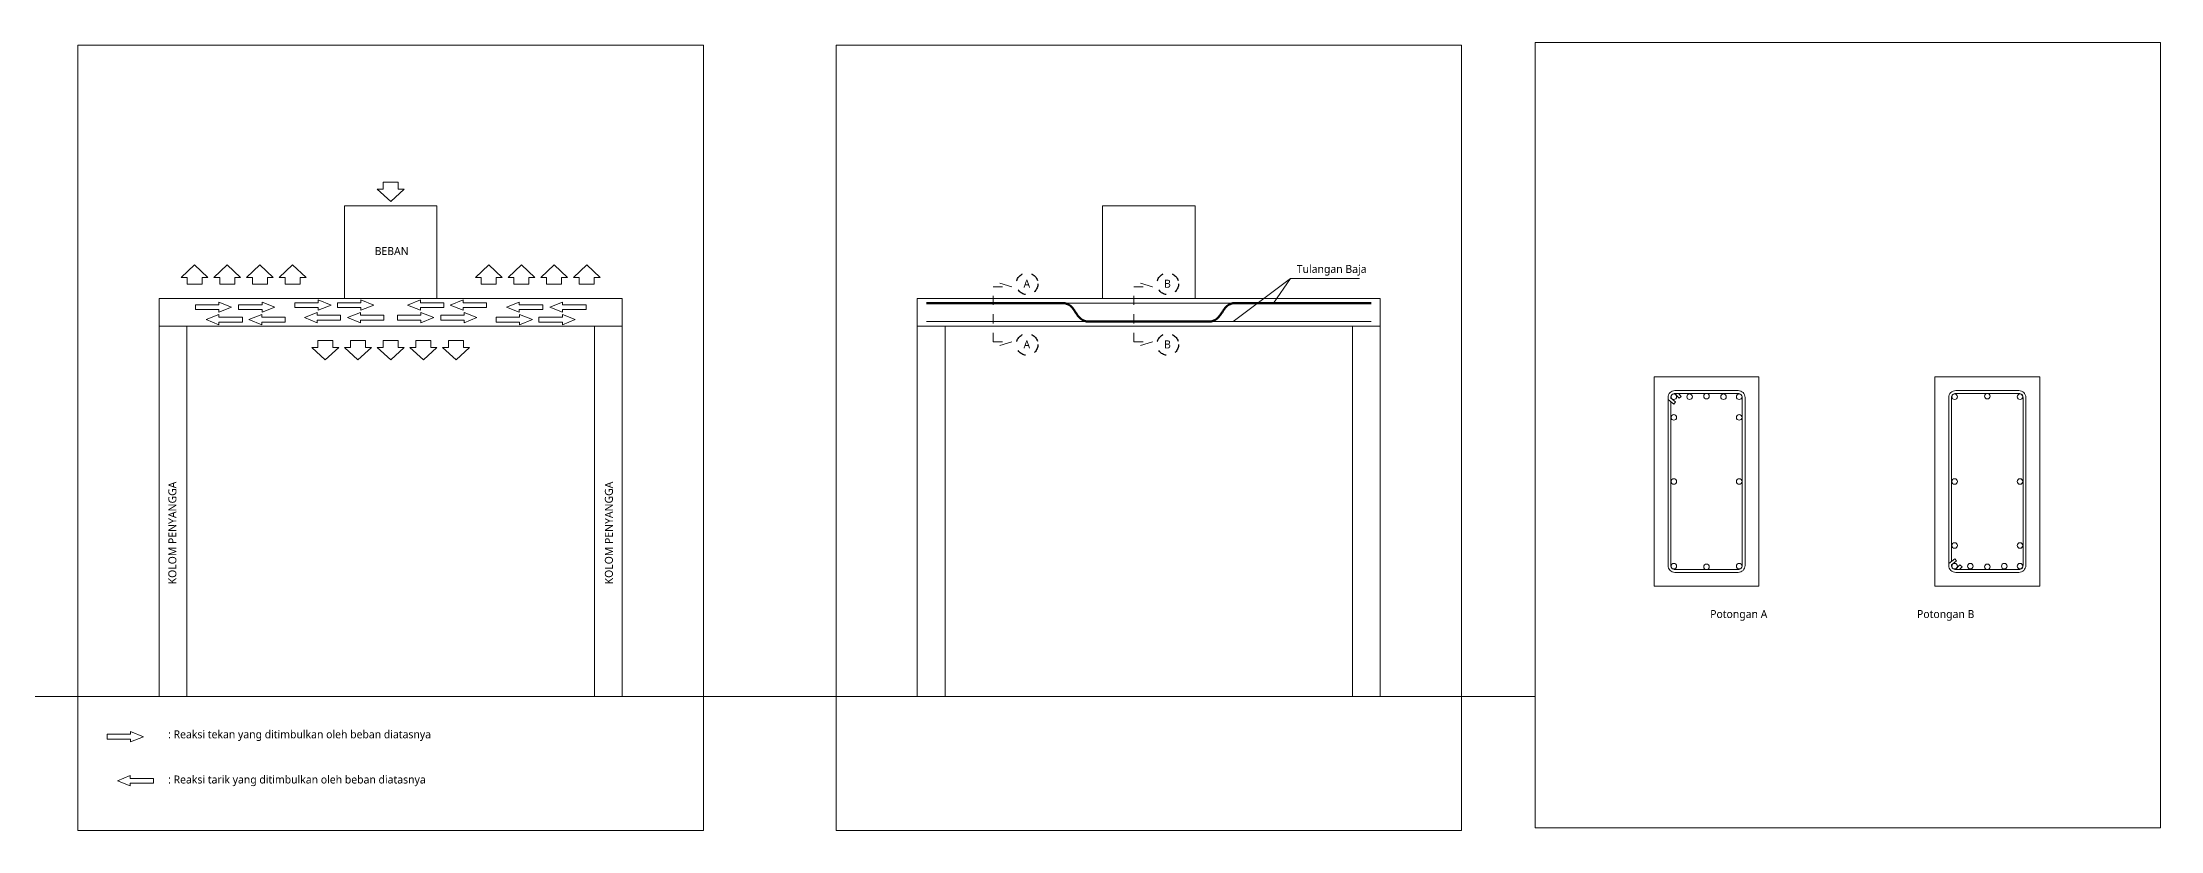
# Model space of a CAD drawing. Header units: millimetres. Extents: x 658 to 813, y 806 to 883.
# Drawn here: x 673.67 to 696.55, y 855.28 to 863.8 of the extents above; entities that cross this region are included whole.
import ezdxf

# ---------------------------------------------------------------- set-up
doc = ezdxf.new("R2010")
doc.units = ezdxf.units.MM
doc.header["$LTSCALE"] = 0.1
doc.linetypes.add('HIDDEN2', pattern=[4.7625, 3.175, -1.5875])
doc.layers.add('standart', color=7, linetype='Continuous', lineweight=9)

msp = doc.modelspace()

# ---------------------------------------------------------------- linework, layer by layer
at = {"linetype": 'HIDDEN2', "ltscale": 0.1}
for centre in [(684.3051, 861.1881), (685.8238, 861.1881), (684.3051, 860.5323), (685.8238, 860.5323)]:
    msp.add_circle(centre, 0.1173, dxfattribs=at)
at = {"layer": 'standart', "linetype": 'HIDDEN2', "lineweight": 0, "ltscale": 0.1}
for p, q in [((683.9387, 860.5586), (683.9387, 861.1549)), ((683.9387, 861.1549), (684.1406, 861.1549)), ((685.4573, 860.5586), (685.4573, 861.1549)), ((685.4573, 861.1549), (685.6593, 861.1549)), ((683.9387, 860.5586), (684.1406, 860.5586)), ((685.4573, 860.5586), (685.6593, 860.5586))]:
    msp.add_line(p, q, dxfattribs=at)
at = {"layer": 'standart', "lineweight": 0}
for p, q in [((684.1406, 861.1549), (684.0103, 861.1941)), ((685.6593, 861.1549), (685.5289, 861.1941)), ((684.1406, 860.5586), (684.0103, 860.5194)), ((685.6593, 860.5586), (685.5289, 860.5194))]:
    msp.add_line(p, q, dxfattribs=at)
at = {"layer": 'standart', "ltscale": 0.1}
for p, q in [((687.1489, 861.245), (686.5294, 860.7795)), ((686.967, 860.9771), (687.1489, 861.245)), ((687.1489, 861.245), (687.8941, 861.245)), ((691.3018, 860.0038), (691.3469, 859.9501)), ((691.3699, 859.9694), (691.3405, 860.0038)), ((691.3469, 859.9501), (691.3699, 859.9694)), ((691.2901, 859.8868), (691.2268, 859.9373)), ((691.2568, 859.951), (691.3086, 859.9105)), ((691.3086, 859.9105), (691.2901, 859.8868)), ((694.3243, 858.2167), (694.2592, 858.1672)), ((694.2892, 858.153), (694.3422, 858.1927)), ((694.3422, 858.1927), (694.3243, 858.2167)), ((694.3332, 858.0998), (694.3799, 858.1513)), ((694.4021, 858.1311), (694.3732, 858.0998)), ((694.3799, 858.1513), (694.4021, 858.1311))]:
    msp.add_line(p, q, dxfattribs=at)
at = {"layer": 'standart', "lineweight": 60}
for p, q in [((683.217, 860.9771), (684.7116, 860.9771)), ((688.0218, 860.9771), (686.5272, 860.9771)), ((684.9451, 860.7795), (686.2937, 860.7795))]:
    msp.add_line(p, q, dxfattribs=at)
at = {"layer": 'standart'}
for p, q in [((684.7116, 860.9771), (686.5272, 860.9771)), ((674.9316, 856.7283), (674.9316, 860.7283)), ((674.9316, 860.7283), (675.2316, 860.7283)), ((675.2316, 860.7283), (675.2316, 856.7283)), ((679.6316, 860.7283), (679.6316, 856.7283)), ((679.9316, 856.7283), (679.9316, 860.7283)), ((683.1194, 856.7283), (683.1194, 860.7283)), ((683.1194, 860.7283), (683.4194, 860.7283)), ((683.217, 860.7795), (684.9451, 860.7795)), ((683.4194, 860.7283), (683.4194, 856.7283)), ((688.0218, 860.7795), (686.1475, 860.7795)), ((687.8194, 860.7283), (687.8194, 856.7283)), ((688.1194, 856.7283), (688.1194, 860.7283)), ((658.1105, 856.7283), (689.7924, 856.7283))]:
    msp.add_line(p, q, dxfattribs=at)
at = {"layer": 'standart', "ltscale": 0.1}
for points in [[(674.0543, 863.766), (680.809, 863.766), (680.809, 855.2797), (674.0543, 855.2797)], [(682.2421, 863.766), (688.9967, 863.766), (688.9967, 855.2797), (682.2421, 855.2797)], [(689.7924, 863.7956), (696.5471, 863.7956), (696.5471, 855.3093), (689.7924, 855.3093)], [(691.0768, 860.1838), (691.0768, 857.9198), (692.2088, 857.9198), (692.2088, 860.1838)], [(695.2412, 857.9198), (695.2412, 860.1838), (694.1092, 860.1838), (694.1092, 857.9198)]]:
    msp.add_lwpolyline(points, close=True, dxfattribs=at)
at = {"layer": 'standart'}
for points in [[(677.4316, 862.0749), (677.2872, 862.2108), (677.3509, 862.2108), (677.3509, 862.2836), (677.4316, 862.2836), (677.5124, 862.2836), (677.5124, 862.2108), (677.5761, 862.2108)], [(676.9316, 861.0283), (677.9316, 861.0283), (677.9316, 862.0283), (676.9316, 862.0283)], [(685.1194, 861.0283), (686.1194, 861.0283), (686.1194, 862.0283), (685.1194, 862.0283)], [(675.314, 861.3921), (675.1696, 861.2562), (675.2333, 861.2562), (675.2333, 861.1834), (675.314, 861.1834), (675.3948, 861.1834), (675.3948, 861.2562), (675.4584, 861.2562)], [(675.667, 861.3921), (675.5225, 861.2562), (675.5862, 861.2562), (675.5862, 861.1834), (675.667, 861.1834), (675.7477, 861.1834), (675.7477, 861.2562), (675.8114, 861.2562)], [(676.0199, 861.3921), (675.8755, 861.2562), (675.9391, 861.2562), (675.9391, 861.1834), (676.0199, 861.1834), (676.1007, 861.1834), (676.1007, 861.2562), (676.1643, 861.2562)], [(676.3728, 861.3921), (676.2284, 861.2562), (676.2921, 861.2562), (676.2921, 861.1834), (676.3728, 861.1834), (676.4536, 861.1834), (676.4536, 861.2562), (676.5173, 861.2562)], [(678.4904, 861.3921), (678.6349, 861.2562), (678.5712, 861.2562), (678.5712, 861.1834), (678.4904, 861.1834), (678.4097, 861.1834), (678.4097, 861.2562), (678.346, 861.2562)], [(678.8434, 861.3921), (678.9878, 861.2562), (678.9242, 861.2562), (678.9242, 861.1834), (678.8434, 861.1834), (678.7626, 861.1834), (678.7626, 861.2562), (678.699, 861.2562)], [(679.1963, 861.3921), (679.3407, 861.2562), (679.2771, 861.2562), (679.2771, 861.1834), (679.1963, 861.1834), (679.1155, 861.1834), (679.1155, 861.2562), (679.0519, 861.2562)], [(679.5492, 861.3921), (679.6937, 861.2562), (679.63, 861.2562), (679.63, 861.1834), (679.5492, 861.1834), (679.4685, 861.1834), (679.4685, 861.2562), (679.4048, 861.2562)], [(674.9316, 860.7283), (679.9316, 860.7283), (679.9316, 861.0283), (674.9316, 861.0283)], [(683.1194, 860.7283), (688.1194, 860.7283), (688.1194, 861.0283), (683.1194, 861.0283)], [(676.7258, 860.3645), (676.5813, 860.5004), (676.645, 860.5004), (676.645, 860.5732), (676.7258, 860.5732), (676.8065, 860.5732), (676.8065, 860.5004), (676.8702, 860.5004)], [(677.0787, 860.3645), (676.9343, 860.5004), (676.9979, 860.5004), (676.9979, 860.5732), (677.0787, 860.5732), (677.1595, 860.5732), (677.1595, 860.5004), (677.2231, 860.5004)], [(677.4316, 860.3645), (677.2872, 860.5004), (677.3509, 860.5004), (677.3509, 860.5732), (677.4316, 860.5732), (677.5124, 860.5732), (677.5124, 860.5004), (677.5761, 860.5004)], [(677.7846, 860.3645), (677.929, 860.5004), (677.8653, 860.5004), (677.8653, 860.5732), (677.7846, 860.5732), (677.7038, 860.5732), (677.7038, 860.5004), (677.6401, 860.5004)], [(678.1375, 860.3645), (678.2819, 860.5004), (678.2183, 860.5004), (678.2183, 860.5732), (678.1375, 860.5732), (678.0567, 860.5732), (678.0567, 860.5004), (677.9931, 860.5004)]]:
    msp.add_lwpolyline(points, close=True, dxfattribs=at)
at = {"layer": 'standart', "color": 5, "ltscale": 0.1}
for points in [[(675.3221, 860.935), (675.3221, 860.9616), (675.5746, 860.9616), (675.5746, 860.9906), (675.7131, 860.935)], [(675.3221, 860.935), (675.3221, 860.9085), (675.5746, 860.9085), (675.5746, 860.8794), (675.7131, 860.935)], [(675.7898, 860.935), (675.7898, 860.9616), (676.0423, 860.9616), (676.0423, 860.9906), (676.1808, 860.935)], [(675.7898, 860.935), (675.7898, 860.9085), (676.0423, 860.9085), (676.0423, 860.8794), (676.1808, 860.935)], [(676.8904, 860.8216), (676.8904, 860.8482), (676.6379, 860.8482), (676.6379, 860.8772), (676.4994, 860.8216)], [(677.3581, 860.8216), (677.3581, 860.8482), (677.1056, 860.8482), (677.1056, 860.8772), (676.9671, 860.8216)], [(677.5052, 860.8216), (677.5052, 860.8482), (677.7577, 860.8482), (677.7577, 860.8772), (677.8962, 860.8216)], [(677.9729, 860.8216), (677.9729, 860.8482), (678.2254, 860.8482), (678.2254, 860.8772), (678.3639, 860.8216)], [(679.0735, 860.935), (679.0735, 860.9616), (678.821, 860.9616), (678.821, 860.9906), (678.6825, 860.935)], [(679.0735, 860.935), (679.0735, 860.9085), (678.821, 860.9085), (678.821, 860.8794), (678.6825, 860.935)], [(679.5412, 860.935), (679.5412, 860.9616), (679.2887, 860.9616), (679.2887, 860.9906), (679.1502, 860.935)], [(679.5412, 860.935), (679.5412, 860.9085), (679.2887, 860.9085), (679.2887, 860.8794), (679.1502, 860.935)], [(676.8904, 860.8216), (676.8904, 860.7951), (676.6379, 860.7951), (676.6379, 860.766), (676.4994, 860.8216)], [(677.3581, 860.8216), (677.3581, 860.7951), (677.1056, 860.7951), (677.1056, 860.766), (676.9671, 860.8216)], [(677.5052, 860.8216), (677.5052, 860.7951), (677.7577, 860.7951), (677.7577, 860.766), (677.8962, 860.8216)], [(677.9729, 860.8216), (677.9729, 860.7951), (678.2254, 860.7951), (678.2254, 860.766), (678.3639, 860.8216)], [(674.8706, 855.8182), (674.8706, 855.8448), (674.6181, 855.8448), (674.6181, 855.8738), (674.4796, 855.8182)], [(674.8706, 855.8182), (674.8706, 855.7917), (674.6181, 855.7917), (674.6181, 855.7626), (674.4796, 855.8182)]]:
    msp.add_lwpolyline(points, dxfattribs=at)
at = {"layer": 'standart', "color": 1, "ltscale": 0.1}
for points in [[(676.3964, 860.9568), (676.3964, 860.9833), (676.6489, 860.9833), (676.6489, 861.0124), (676.7874, 860.9568)], [(676.3964, 860.9568), (676.3964, 860.9302), (676.6489, 860.9302), (676.6489, 860.9012), (676.7874, 860.9568)], [(676.8583, 860.9568), (676.8583, 860.9833), (677.1108, 860.9833), (677.1108, 861.0124), (677.2493, 860.9568)], [(676.8583, 860.9568), (676.8583, 860.9302), (677.1108, 860.9302), (677.1108, 860.9012), (677.2493, 860.9568)], [(678.005, 860.9568), (678.005, 860.9833), (677.7525, 860.9833), (677.7525, 861.0124), (677.614, 860.9568)], [(678.005, 860.9568), (678.005, 860.9302), (677.7525, 860.9302), (677.7525, 860.9012), (677.614, 860.9568)], [(678.4668, 860.9568), (678.4668, 860.9833), (678.2143, 860.9833), (678.2143, 861.0124), (678.0758, 860.9568)], [(678.4668, 860.9568), (678.4668, 860.9302), (678.2143, 860.9302), (678.2143, 860.9012), (678.0758, 860.9568)], [(675.8299, 860.7999), (675.8299, 860.8264), (675.5774, 860.8264), (675.5774, 860.8555), (675.4389, 860.7999)], [(675.8299, 860.7999), (675.8299, 860.7733), (675.5774, 860.7733), (675.5774, 860.7443), (675.4389, 860.7999)], [(676.2918, 860.7999), (676.2918, 860.8264), (676.0393, 860.8264), (676.0393, 860.8555), (675.9008, 860.7999)], [(676.2918, 860.7999), (676.2918, 860.7733), (676.0393, 860.7733), (676.0393, 860.7443), (675.9008, 860.7999)], [(678.5715, 860.7999), (678.5715, 860.8264), (678.824, 860.8264), (678.824, 860.8555), (678.9625, 860.7999)], [(678.5715, 860.7999), (678.5715, 860.7733), (678.824, 860.7733), (678.824, 860.7443), (678.9625, 860.7999)], [(679.0333, 860.7999), (679.0333, 860.8264), (679.2858, 860.8264), (679.2858, 860.8555), (679.4243, 860.7999)], [(679.0333, 860.7999), (679.0333, 860.7733), (679.2858, 860.7733), (679.2858, 860.7443), (679.4243, 860.7999)], [(674.3709, 856.2945), (674.3709, 856.321), (674.6234, 856.321), (674.6234, 856.3501), (674.7619, 856.2945)], [(674.3709, 856.2945), (674.3709, 856.268), (674.6234, 856.268), (674.6234, 856.2389), (674.7619, 856.2945)]]:
    msp.add_lwpolyline(points, dxfattribs=at)
at = {"layer": 'standart', "ltscale": 0.1}
for points in [[(691.2268, 859.9588), (691.2268, 858.1448, 0.4142136), (691.3018, 858.0698), (691.9838, 858.0698, 0.4142136), (692.0588, 858.1448), (692.0588, 859.9588, 0.4142136), (691.9838, 860.0338), (691.3018, 860.0338, 0.4142136)], [(695.0912, 858.1448), (695.0912, 859.9588, 0.4142136), (695.0162, 860.0338), (694.3342, 860.0338, 0.4142136), (694.2592, 859.9588), (694.2592, 858.1448, 0.4142136), (694.3342, 858.0698), (695.0162, 858.0698, 0.4142136)]]:
    msp.add_lwpolyline(points, format="xyb", close=True, dxfattribs=at)
for points in [[(691.2568, 859.9134), (691.2568, 858.1448, 0.4142136), (691.3018, 858.0998), (691.9838, 858.0998, 0.4142136), (692.0288, 858.1448), (692.0288, 859.9588, 0.4142136), (691.9838, 860.0038), (691.3018, 860.0038, 0.4142136), (691.2568, 859.9588), (691.2568, 859.951)], [(694.2892, 858.153), (694.2892, 858.1448, 0.4142136), (694.3342, 858.0998), (695.0162, 858.0998, 0.4142136), (695.0612, 858.1448), (695.0612, 859.9588, 0.4142136), (695.0162, 860.0038), (694.3342, 860.0038, 0.4142136), (694.2892, 859.9588), (694.2892, 858.1901)]]:
    msp.add_lwpolyline(points, format="xyb", dxfattribs=at)
for centre in [(691.2897, 859.967), (691.4597, 859.967), (691.6428, 859.9738), (691.8259, 859.967), (691.9959, 859.967), (694.3221, 859.967), (694.6752, 859.9738), (695.0283, 859.967), (691.2897, 859.7438), (691.9959, 859.7438), (691.2897, 859.0518), (691.9959, 859.0518), (694.3221, 859.0518), (695.0283, 859.0518), (694.3221, 858.3598), (695.0283, 858.3598), (691.2897, 858.1366), (691.6428, 858.1298), (691.9959, 858.1366), (694.3221, 858.1366), (694.4921, 858.1366), (694.6752, 858.1298), (694.8583, 858.1366), (695.0283, 858.1366)]:
    msp.add_circle(centre, 0.03, dxfattribs=at)
at = {"layer": 'standart', "lineweight": 60}
for points in [[(684.7116, 860.9771), (684.7515, 860.964), (684.8284, 860.8783), (684.8641, 860.8288), (684.9059, 860.7952), (684.9451, 860.7795)], [(686.5272, 860.9771), (686.4873, 860.964), (686.4104, 860.8783), (686.3747, 860.8288), (686.3329, 860.7952), (686.2937, 860.7795)]]:
    msp.add_spline(points, degree=3, dxfattribs=at)

# ---------------------------------------------------------------- texts
at = {"layer": 'standart', "color": 7, "linetype": 'Continuous', "ltscale": 0.3, "char_height": 0.086436}
for s, insert, width, attachment_point in [('{\\fYu Gothic UI Semilight|b0|i0|c0|p34;BEBAN}', (677.4423, 861.5844), 0.578221, 2), ('{\\fYu Gothic UI Semilight|b0|i0|c0|p34;Tulangan Baja}', (687.2173, 861.2753), 0.74775, 7), ('{\\fYu Gothic UI Semilight|b0|i0|c0|p34;A}', (684.302, 861.145), 0.578221, 8), ('{\\fYu Gothic UI Semilight|b0|i0|c0|p34;B}', (685.8207, 861.145), 0.578221, 8), ('{\\fYu Gothic UI Semilight|b0|i0|c0|p34;A}', (684.302, 860.5754), 0.578221, 2), ('{\\fYu Gothic UI Semilight|b0|i0|c0|p34;B}', (685.8207, 860.4893), 0.578221, 8), ('{\\fYu Gothic UI Semilight|b0|i0|c0|p34;Potongan A}', (691.6821, 857.5474), 0.74775, 7), ('{\\fYu Gothic UI Semilight|b0|i0|c0|p34;Potongan B}', (693.9161, 857.5474), 0.74775, 7), ('{\\fYu Gothic UI Semilight|b0|i0|c0|p34;: Reaksi tekan yang ditimbulkan oleh beban diatasnya}', (675.028, 856.3637), 4.675516, 1), ('{\\fYu Gothic UI Semilight|b0|i0|c0|p34;: Reaksi tarik yang ditimbulkan oleh beban diatasnya}', (675.028, 855.8755), 4.675516, 1)]:
    msp.add_mtext(s, dxfattribs=dict(at, insert=insert, width=width, attachment_point=attachment_point))
at = {"layer": 'standart', "color": 7, "linetype": 'Continuous', "ltscale": 0.3, "char_height": 0.086436, "width": 1.417077, "rotation": 90}
for insert, attachment_point in [((675.0306, 858.4951), 2), ((679.8327, 858.4951), 8)]:
    msp.add_mtext('{\\fYu Gothic UI Semilight|b0|i0|c0|p34;KOLOM PENYANGGA}', dxfattribs=dict(at, insert=insert, attachment_point=attachment_point))

doc.saveas('drawing.dxf')
